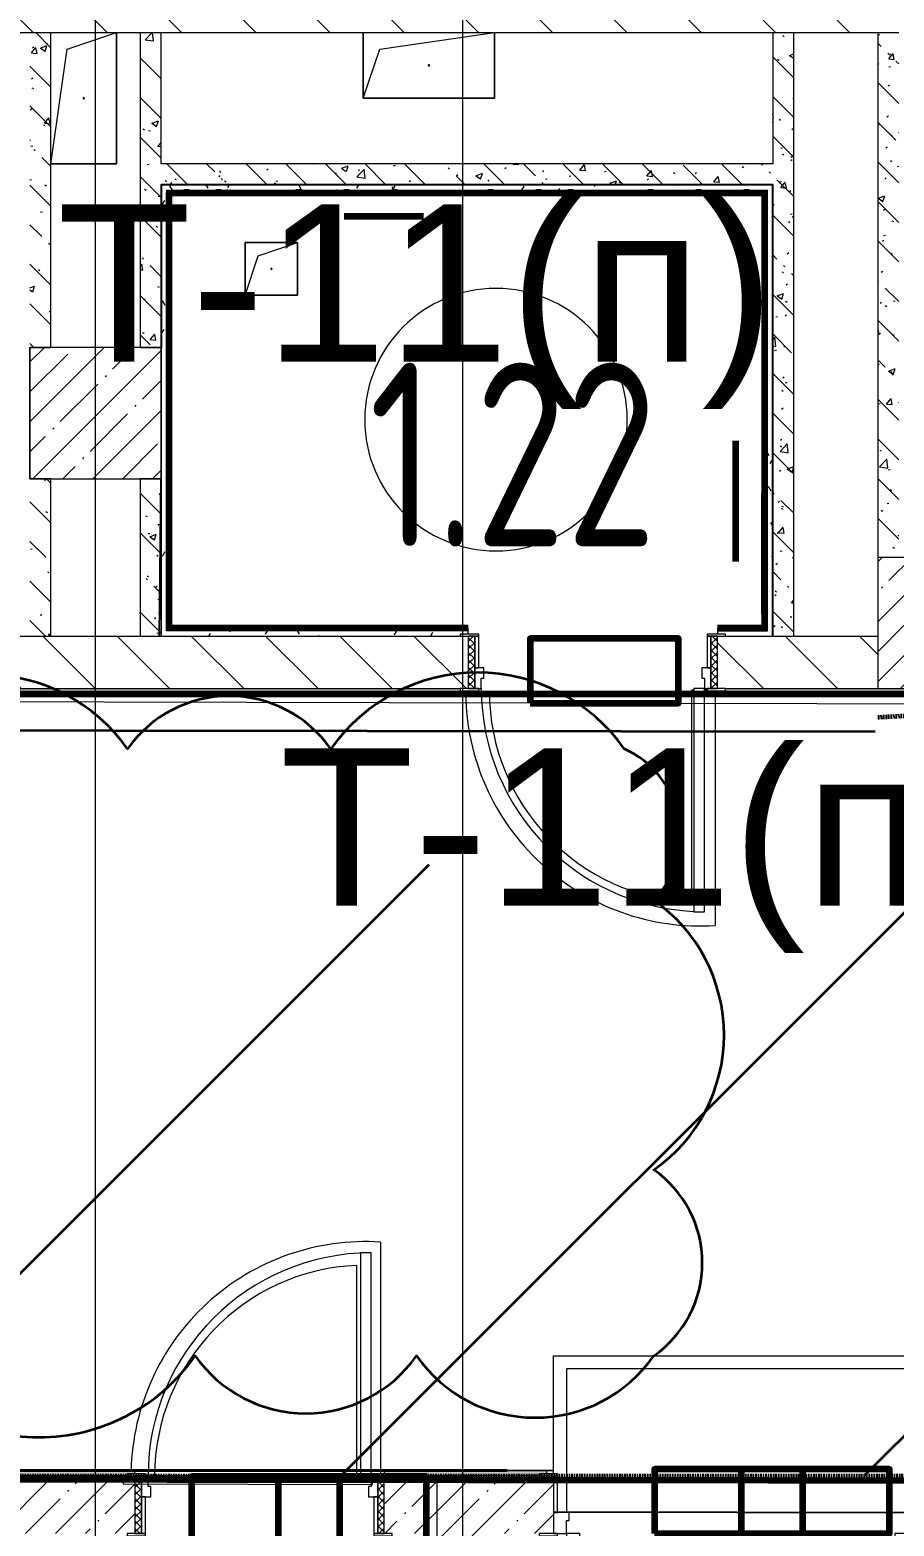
# Model space of a CAD drawing. Header units: millimetres. Extents: x -249154 to 415037, y -45458 to 354837.
# Drawn here: x 70375 to 73667, y 7573 to 13274 of the extents above; entities that cross this region are included whole.
import ezdxf

# ---------------------------------------------------------------- set-up
doc = ezdxf.new("R2010")
doc.units = ezdxf.units.MM
doc.linetypes.add('200_ШТРИХ__ш1_п0_6_', pattern=[320, 200, -120])
for name, color, linetype, lineweight in [('0) НЗ Ремонт штукатурка', 6, 'Continuous', 60), ('1) FK13', 152, 'Continuous', 40), ('2)1 штукатурка', 4, 'Continuous', 35), ('3.3) Шпаклевка баз. фин. WD5-13', 160, 'Continuous', 140), ('3.4) Шп. баз 4 в 525 поз 4838м2', 160, 'Continuous', 140), ('3.4) Шп. фин 4 в 529 поз 11227м2', 6, 'Continuous', 140), ('4) демонтаж НЗ №2', 1, 'Continuous', 35), ('4.1) Дм уборка мусора НЗ 2', 20, 'Continuous', 35), ('4.4) РВР ремонт Штукатурки', 160, 'зигзаг', 35), ('501 заделка отвертсии ком', 5, 'Continuous', 158), ('666 покраска FK1', 211, 'Continuous', 60), ('818 плитка FK12', 142, 'Continuous', 158), ('923 Люки', 170, 'Continuous', 120), ('A-AREA-BNDY', 7, 'Continuous', 5), ('A-AREA-IDEN', 7, 'Continuous', 9), ('A-DOOR-2', 7, 'Continuous', 5), ('A-DOOR-FRAM-2', 7, 'Continuous', 5), ('A-FLOR', 7, 'Continuous', 9), ('A-GENM', 7, 'Continuous', 9), ('A-WALL', 7, 'Continuous', 5), ('I-WALL', 7, 'Continuous', 5), ('S-COLS', 7, 'Continuous', 9), ('S-COLS-1', 7, 'Continuous', 5), ('Оси', 7, 'Continuous', 9)]:
    doc.layers.add(name, color=color, linetype=linetype, lineweight=lineweight)
for name, color, linetype, lineweight, true_color in [('A-DOOR-1', 7, 'Continuous', 5, 0xc0c0c0), ('A-DOOR-FRAM-1', 7, 'Continuous', 5, 0xc0c0c0), ('A-WALL-1', 9, 'Continuous', 5, 0x808080), ('A-WALL-FNSH-1', 9, 'Continuous', 5, 0x808080)]:
    doc.layers.add(name, color=color, linetype=linetype, lineweight=lineweight, true_color=true_color)
doc.styles.get("Standard").update_dxf_attribs({"font": 'arial.ttf'})
doc.styles.add('СПДС', font='ГОСТ тип А.ttf', dxfattribs={"width": 0.9})
doc.linetypes.add('зигзаг', pattern='A,0.00254,-5.08,[131,ltypeshp.shx,S=5.08,R=0,X=-5.08,Y=0],-10.16,[131,ltypeshp.shx,S=5.08,R=180,X=5.08,Y=0],-5.08', length=20.32254)
pattern_1 = [(45, (64.7, -136.06), (-114.04925, 114.04925), []), (45, (178.75, -136.06), (-114.04925, 114.04925), [201.612, -40.322, 6.706, -33.617])]
pattern_2 = [(135, (64.7, -136.06), (-150.8683, -150.8683), [213.36, -35.56, 7.112, -35.56]), (135, (64.7, 14.71), (-150.8683, -150.8683), []), (50, (64.7, -136.06), (255.05767, -22.3145), [26.67, -293.37]), (355, (64.7, -136.06), (-49.3404, 267.4791), [21.336, -234.696]), (100.451, (85.96, -137.92), (205.7195, 245.1636), [22.666, -249.326]), (46.184, (64.7, -64.94), (379.511, -58.86), [40.005, -440.055]), (96.636, (96.33, -69.85), (332.3634, 346.3991), [33.999, -373.989]), (351.184, (64.7, -64.94), (332.3669, 346.3953), [32.004, -352.044]), (21, (100.26, -82.72), (212.2602, -143.1711), [26.67, -293.37]), (326, (100.26, -82.72), (86.5224, 257.8632), [21.336, -234.696]), (71.451, (117.95, -94.65), (298.78395, 114.6901), [22.666, -249.326]), (37.5, (64.7, -136.06), (4.32385, 118.37751), [6.706, -225.146, 6.706, -231.546, -235.585]), (37.5, (64.7, -136.06), (4.32385, 118.37751), [-470.103, 6.706, -228.879]), (7.5, (64.7, -136.06), (93.54758, 140.2533), [6.706, -129.134, 6.706, -219.812, -89.789]), (7.5, (64.7, -136.06), (93.54758, 140.2533), [-362.356, 6.706, -83.083]), (327.5, (-14.6, -136.06), (189.82734, -8.02019), [6.706, -82.194, 6.706, -270.662, -368.046]), (327.5, (-14.6, -136.06), (189.82734, -8.02019), [-366.268, 6.706, -361.34]), (317.5, (-50.16, -136.06), (207.38114, 35.59764), [6.706, -108.864, 6.706, -177.495, -261.366]), (317.5, (-50.16, -136.06), (207.38114, 35.59764), [-299.771, 6.706, -254.66])]
pattern_3 = [(135, (64.7, -136.06), (-141.42136, -141.42136), [])]
pattern_4 = [(0, (64.7, -136.06), (243.84, 60.96), [20.117, -162.763, 20.117, -162.763, -975.36]), (0, (64.7, -136.06), (243.84, 60.96), [-365.76, 20.117, -345.643, 20.117, -162.763, -426.72]), (0, (64.7, -136.06), (243.84, 60.96), [-914.4, 20.117, -101.803, 20.117, -284.683]), (120, (156.14, -105.58), (-174.71291, 180.691634), [20.117, -162.763, 20.117, -162.763, -975.36]), (120, (156.14, -105.58), (-174.71291, 180.691634), [-365.76, 20.117, -345.643, 20.117, -162.763, -426.72]), (120, (156.14, -105.58), (-174.71291, 180.691634), [-914.4, 20.117, -101.803, 20.117, -284.683]), (240, (186.62, 16.34), (-69.12709, -241.651634), [20.117, -162.763, 20.117, -162.763, -975.36]), (240, (186.62, 16.34), (-69.12709, -241.651634), [-365.76, 20.117, -345.643, 20.117, -162.763, -426.72]), (240, (186.62, 16.34), (-69.12709, -241.651634), [-914.4, 20.117, -101.803, 20.117, -284.683])]

# ---------------------------------------------------------------- blocks, each defined once
blk = doc.blocks.new('BSC_Колонна _Прямоугольная - 500х500-V56-Объем проектирования 1 этажа')
at = {"layer": 'S-COLS-1'}
h = blk.add_hatch(dxfattribs=at)
h.set_pattern_fill('FP_83', color=256, style=0, pattern_type=2)
h.set_pattern_definition([(45, (-73790, -11150), (-114.04925, 114.04925), []), (45, (-73675.95, -11150), (-114.04925, 114.04925), [201.613, -40.323, 6.706, -33.617])])
h.paths.add_polyline_path([(250, -250), (250, 250), (-250, 250), (-250, -250), (157.5, -250)])
for p, q in [((250, 250), (-250, 250)), ((-250, 250), (-250, -250)), ((250, -250), (250, 250)), ((-250, -250), (250, -250))]:
    blk.add_line(p, q, dxfattribs=at)
blk = doc.blocks.new('110_Дверь_СКБ_1Ст_Внутренняя1 - Д-17д _Д-9_ 950x2100h_ПУИ_ С_У персонала-24300662-Объем проектирования 1 этажа')
at = {"layer": 'A-DOOR-2'}
h = blk.add_hatch(dxfattribs=at)
h.set_pattern_fill('FP_33', color=256, style=0, pattern_type=2)
h.set_pattern_definition([(135, (1826.41, 164.685), (-14.14214, -14.14214), []), (225, (1826.41, 164.685), (14.14214, -14.14214), [])])
h.paths.add_polyline_path([(487.5, 100), (462.5, 99.8), (462.5, -100), (487.5, -100)])
at = {"layer": 'A-DOOR-FRAM-2'}
h = blk.add_hatch(dxfattribs=at)
h.set_pattern_fill('FP_34', color=256, style=0, pattern_type=2)
h.set_pattern_definition([(45, (-296.384, 164.685), (-14.1421, 14.1421), []), (135, (-296.384, 164.685), (-14.1421, -14.1421), [])])
h.paths.add_polyline_path([(-462.5, 100), (-462.5, -100), (-437.5, -100), (-437.6, 100), (-448.6, 100)])
at = {"layer": 'A-DOOR-1'}
for p, q in [((-412.5, 950), (-412.5, 100)), ((-372.5, 950), (-412.5, 950)), ((-372.5, 100), (-372.5, 950)), ((-412.5, 100), (-372.5, 100))]:
    blk.add_line(p, q, dxfattribs=at)
blk.add_arc((-412.5, 100), 850, 360, 90, dxfattribs=at)
at = {"layer": 'A-DOOR-FRAM-1'}
for p, q in [((-422.5, 108), (-492.5, 108)), ((-492.5, 108), (-492.5, 100)), ((-492.5, 100), (-422.5, 100)), ((-437.5, 100), (-462.5, 100)), ((-462.5, 100), (-462.5, -100)), ((-412.5, 100), (-437.5, 100)), ((-437.5, 100), (-437.5, 20)), ((-437.5, -100), (-437.5, 100)), ((-422.5, 100), (-437.5, 100)), ((-437.5, 100), (-437.5, 99)), ((-437.5, 99), (-422.5, 99)), ((-422.5, 100), (-422.5, 108)), ((-422.5, 99), (-422.5, 100)), ((-412.5, 60), (-412.5, 100)), ((-402.5, 60), (-412.5, 60)), ((-402.5, 20), (-402.5, 60)), ((437.5, 60), (427.5, 60)), ((427.5, 60), (427.5, 20)), ((437.5, 100), (437.5, 60)), ((462.5, 100), (437.5, 100)), ((517.5, 108), (447.5, 108)), ((447.5, 108), (447.5, 100)), ((462.5, 100), (447.5, 100)), ((447.5, 100), (447.5, 99)), ((447.5, 100), (517.5, 100)), ((447.5, 99), (462.5, 99)), ((462.5, 20), (462.5, 100)), ((487.5, 100), (462.5, 100)), ((462.5, 100), (462.5, -100)), ((462.5, 99), (462.5, 100)), ((487.5, -100), (487.5, 100)), ((517.5, 100), (517.5, 108)), ((-437.5, 20), (-402.5, 20)), ((-422.5, 20), (-437.5, 20)), ((-437.5, 20), (-437.5, -100)), ((-422.5, -100), (-422.5, 20)), ((427.5, 20), (462.5, 20)), ((462.5, 20), (447.5, 20)), ((447.5, 20), (447.5, -100)), ((462.5, -100), (462.5, 20)), ((-422.5, -100), (-492.5, -100)), ((-492.5, -100), (-492.5, -108)), ((-492.5, -108), (-422.5, -108)), ((-462.5, -100), (-437.5, -100)), ((-437.5, -100), (-422.5, -100)), ((-422.5, -108), (-422.5, -100)), ((447.5, -100), (462.5, -100)), ((517.5, -100), (447.5, -100)), ((447.5, -100), (447.5, -108)), ((447.5, -108), (517.5, -108)), ((462.5, -100), (487.5, -100)), ((517.5, -108), (517.5, -100))]:
    blk.add_line(p, q, dxfattribs=at)
blk = doc.blocks.new('110_Дверь_СКБ_2Ст - Д-1_л_Лестничная клетка EIS60 2-32142534-Объем проектирования 1 этажа')
at = {"layer": 'A-DOOR-1'}
for p, q in [((662.5, 1010), (612.5, 1010)), ((612.5, 1010), (612.5, 110)), ((662.5, 110), (662.5, 1010)), ((-637.5, 510), (-637.5, 110)), ((-587.5, 510), (-637.5, 510)), ((-587.5, 110), (-587.5, 510)), ((-637.5, 110), (-587.5, 110)), ((612.5, 110), (662.5, 110))]:
    blk.add_line(p, q, dxfattribs=at)
for centre, radius, start, end in [((662.5, 110), 900, 90, 180), ((-637.5, 110), 400, 360, 90)]:
    blk.add_arc(centre, radius, start, end, dxfattribs=at)
at = {"layer": 'A-DOOR-FRAM-1'}
for p, q in [((-672.5, 118), (-742.5, 118)), ((-742.5, 118), (-742.5, 110)), ((-672.5, 110), (-672.5, 118)), ((767.5, 118), (697.5, 118)), ((697.5, 118), (697.5, 110)), ((767.5, 110), (767.5, 118)), ((-742.5, 110), (-672.5, 110)), ((-637.5, 110), (-687.5, 110)), ((-687.5, 110), (-687.5, 30)), ((-637.5, 60), (-637.5, 110)), ((-627.5, 60), (-637.5, 60)), ((-627.5, 30), (-627.5, 60)), ((662.5, 60), (652.5, 60)), ((652.5, 60), (652.5, 30)), ((662.5, 110), (662.5, 60)), ((712.5, 110), (662.5, 110)), ((697.5, 110), (767.5, 110)), ((712.5, 30), (712.5, 110)), ((-687.5, 30), (-627.5, 30)), ((-672.5, 30), (-687.5, 30)), ((-687.5, 30), (-687.5, -110)), ((-672.5, -110), (-672.5, 30)), ((652.5, 30), (712.5, 30)), ((712.5, 30), (697.5, 30)), ((697.5, 30), (697.5, -110)), ((712.5, -110), (712.5, 30)), ((-672.5, -110), (-742.5, -110)), ((-742.5, -110), (-742.5, -118)), ((-687.5, -110), (-672.5, -110)), ((-672.5, -118), (-672.5, -110)), ((697.5, -110), (712.5, -110)), ((767.5, -110), (697.5, -110)), ((697.5, -110), (697.5, -118)), ((767.5, -118), (767.5, -110)), ((-742.5, -118), (-672.5, -118)), ((697.5, -118), (767.5, -118))]:
    blk.add_line(p, q, dxfattribs=at)
blk = doc.blocks.new('110_Дверь_СКБ_1Ст_Внутренняя1 - Д-7_л__950x2100h_Туалет-21784696-Объем проектирования 1 этажа')
at = {"layer": 'A-DOOR-2'}
h = blk.add_hatch(dxfattribs=at)
h.set_pattern_fill('FP_88', color=256, style=0, pattern_type=2)
h.set_pattern_definition([(135, (1826.41, 174.685), (-14.14214, -14.14214), []), (225, (1826.41, 174.685), (14.14214, -14.14214), [])])
h.paths.add_polyline_path([(462.5, -110), (487.5, -110), (487.5, 110), (462.5, 110), (462.5, 0)])
at = {"layer": 'A-DOOR-FRAM-2'}
h = blk.add_hatch(dxfattribs=at)
h.set_pattern_fill('FP_89', color=256, style=0, pattern_type=2)
h.set_pattern_definition([(45, (-296.384, 174.685), (-14.1421, 14.1421), []), (135, (-296.384, 174.685), (-14.1421, -14.1421), [])])
h.paths.add_polyline_path([(-437.5, -110), (-437.5, 110), (-462.5, 108), (-462.5, -110)])
at = {"layer": 'A-DOOR-1'}
for p, q in [((437.5, 960), (397.5, 960)), ((397.5, 960), (397.5, 110)), ((437.5, 110), (437.5, 960)), ((397.5, 110), (437.5, 110))]:
    blk.add_line(p, q, dxfattribs=at)
blk.add_arc((437.5, 110), 850, 90, 180, dxfattribs=at)
at = {"layer": 'A-DOOR-FRAM-1'}
for p, q in [((-422.5, 118), (-492.5, 118)), ((-492.5, 118), (-492.5, 110)), ((-422.5, 110), (-422.5, 118)), ((517.5, 118), (447.5, 118)), ((447.5, 118), (447.5, 110)), ((517.5, 110), (517.5, 118)), ((-492.5, 110), (-422.5, 110)), ((-437.5, 110), (-462.5, 110)), ((-462.5, 110), (-462.5, -110)), ((-412.5, 110), (-437.5, 110)), ((-437.5, 110), (-437.5, 30)), ((-437.5, -110), (-437.5, 110)), ((-422.5, 110), (-437.5, 110)), ((-437.5, 110), (-437.5, 109)), ((-437.5, 109), (-422.5, 109)), ((-422.5, 109), (-422.5, 110)), ((-412.5, 70), (-412.5, 110)), ((-402.5, 70), (-412.5, 70)), ((-402.5, 30), (-402.5, 70)), ((437.5, 70), (427.5, 70)), ((427.5, 70), (427.5, 30)), ((437.5, 110), (437.5, 70)), ((462.5, 110), (437.5, 110)), ((462.5, 110), (447.5, 110)), ((447.5, 110), (447.5, 109)), ((447.5, 110), (517.5, 110)), ((447.5, 109), (462.5, 109)), ((462.5, 30), (462.5, 110)), ((487.5, 110), (462.5, 110)), ((462.5, 110), (462.5, -110)), ((462.5, 109), (462.5, 110)), ((487.5, -110), (487.5, 110)), ((-437.5, 30), (-402.5, 30)), ((-422.5, 30), (-437.5, 30)), ((-437.5, 30), (-437.5, -110)), ((-422.5, -110), (-422.5, 30)), ((427.5, 30), (462.5, 30)), ((462.5, 30), (447.5, 30)), ((447.5, 30), (447.5, -110)), ((462.5, -110), (462.5, 30)), ((-422.5, -110), (-492.5, -110)), ((-492.5, -110), (-492.5, -118)), ((-462.5, -110), (-437.5, -110)), ((-437.5, -110), (-422.5, -110)), ((-422.5, -118), (-422.5, -110)), ((447.5, -110), (462.5, -110)), ((517.5, -110), (447.5, -110)), ((447.5, -110), (447.5, -118)), ((462.5, -110), (487.5, -110)), ((517.5, -118), (517.5, -110)), ((-492.5, -118), (-422.5, -118)), ((447.5, -118), (517.5, -118))]:
    blk.add_line(p, q, dxfattribs=at)
blk = doc.blocks.new('GM_Отверстие прямоугольное _в плите_ - Отверстие-V120-Объем проектирования 1 этажа')
at = {"layer": 'A-GENM'}
for p, q in [((-250, -125), (-250, 125)), ((-250, 125), (-250, -125)), ((-187.5, 62.5), (250, 125)), ((250, 125), (250, -125)), ((250, -125), (250, 125)), ((-250, -125), (-187.5, 62.5)), ((250, -125), (-250, -125)), ((-250, -125), (250, -125))]:
    blk.add_line(p, q, dxfattribs=at)
for start, end in [(360, 180), (180, 360)]:
    blk.add_arc((0, 0), 2.5, start, end, dxfattribs=at)
blk = doc.blocks.new('GM_Отверстие прямоугольное _в плите_ - Отверстие-V116-Объем проектирования 1 этажа')
at = {"layer": 'A-GENM'}
for p, q in [((-100, -100), (-100, 100)), ((-100, 100), (100, 100)), ((100, 100), (-100, 100)), ((-100, 100), (-100, -100)), ((-50, 50), (100, 100)), ((100, 100), (100, -100)), ((100, -100), (100, 100)), ((-100, -100), (-50, 50)), ((100, -100), (-100, -100)), ((-100, -100), (100, -100))]:
    blk.add_line(p, q, dxfattribs=at)
for start, end in [(360, 180), (180, 360)]:
    blk.add_arc((0, 0), 2.5, start, end, dxfattribs=at)
blk = doc.blocks.new('GM_Отверстие прямоугольное _в плите_ - Отверстие-V121-Объем проектирования 1 этажа')
at = {"layer": 'A-GENM'}
for p, q in [((-62.5, 187.5), (125, 250)), ((125, 250), (125, -250)), ((125, -250), (125, 250)), ((-125, -250), (-62.5, 187.5)), ((125, -250), (-125, -250)), ((-125, -250), (125, -250))]:
    blk.add_line(p, q, dxfattribs=at)
for start, end in [(360, 180), (180, 360)]:
    blk.add_arc((0, 0), 2.5, start, end, dxfattribs=at)
blk = doc.blocks.new('Марка_Помещения - Номер-25198446-Объем проектирования 1 этажа')
at = {"layer": 'A-AREA-IDEN'}
for start, end in [(360, 180), (180, 360)]:
    blk.add_arc((0, 0), 2.5, start, end, dxfattribs=at)

msp = doc.modelspace()

# ---------------------------------------------------------------- hatches: boundary and pattern name
at = {"layer": '4.1) Дм уборка мусора НЗ 2'}
h = msp.add_hatch(dxfattribs=at)
h.set_pattern_fill('ANSI31', color=1, scale=444)
h.paths.add_polyline_path([(75478.4, 10093.9), (42464.7, 10093.9), (42464.7, 10073.9), (38785.8, 10093.9), (38825.7, 7783.9), (56871.1, 7763.9), (75478.4, 7763.9)])
at = {"layer": 'I-WALL'}
h = msp.add_hatch(dxfattribs=at)
h.set_pattern_fill('FP_23', color=256, style=0, pattern_type=2)
h.set_pattern_definition(pattern_3)
h.paths.add_polyline_path([(77344.5, 13263.9), (84764.7, 13263.9), (84764.7, 13463.9), (68714.7, 13463.9), (68714.7, 13263.9), (77286.3, 13263.9)])
h = msp.add_hatch(dxfattribs=at)
h.set_pattern_fill('FP_41', color=256, style=0, pattern_type=2)
h.set_pattern_definition(pattern_2)
h.paths.add_polyline_path([(70374.5, 10963.9), (70454.5, 10963.9), (70454.5, 11563.9), (70374.7, 11563.9), (70374.7, 12063.9), (70454.5, 12063.9), (70454.5, 13263.9), (70374.5, 13263.9), (70374.5, 10983.9)])
h = msp.add_hatch(dxfattribs=at)
h.set_pattern_fill('FP_41', color=256, style=0, pattern_type=2)
h.set_pattern_definition(pattern_2)
h.paths.add_polyline_path([(70874.7, 10963.9), (70874.7, 11563.9), (70794.7, 11563.9), (70794.7, 10963.9)])
h.paths.add_polyline_path([(70794.7, 12063.9), (70874.7, 12063.9), (70874.7, 13263.9), (70794.7, 13263.9), (70794.7, 12576.4)])
h = msp.add_hatch(dxfattribs=at)
h.set_pattern_fill('FP_41', color=256, style=0, pattern_type=2)
h.set_pattern_definition(pattern_2)
h.paths.add_polyline_path([(73284.7, 10963.9), (73284.7, 13263.9), (73204.7, 13263.9), (73204.7, 10963.9)])
h = msp.add_hatch(dxfattribs=at)
h.set_pattern_fill('FP_41', color=256, style=0, pattern_type=2)
h.set_pattern_definition(pattern_2)
h.paths.add_polyline_path([(73639, 11263.9), (73684.7, 11263.9), (73684.7, 13263.9), (73604.7, 13263.9), (73604.7, 11263.9), (73634.7, 11263.9)])
h = msp.add_hatch(dxfattribs=at)
h.set_pattern_fill('FP_41', color=256, style=0, pattern_type=2)
h.set_pattern_definition(pattern_2)
h.paths.add_polyline_path([(73204.7, 12683.9), (73204.7, 12763.9), (70874.7, 12763.9), (70874.7, 12683.9), (73187, 12683.9)])
h = msp.add_hatch(dxfattribs=at)
h.set_pattern_fill('FP_191', color=256, style=0, pattern_type=2)
h.set_pattern_definition(pattern_4)
h.paths.add_polyline_path([(70894.7, 10983.9), (70894.7, 12683.9), (70874.7, 12683.9), (70874.7, 10983.9)])
h = msp.add_hatch(dxfattribs=at)
h.set_pattern_fill('FP_191', color=256, style=0, pattern_type=2)
h.set_pattern_definition(pattern_4)
h.paths.add_polyline_path([(73184.8, 12663.9), (73204.7, 12663.9), (73204.7, 12683.9), (70894.7, 12683.9), (70894.8, 12663.9), (73184.7, 12663.9)])
h = msp.add_hatch(dxfattribs=at)
h.set_pattern_fill('FP_191', color=256, style=0, pattern_type=2)
h.set_pattern_definition(pattern_4)
h.paths.add_polyline_path([(73204.7, 10963.9), (73204.7, 12663.9), (73184.7, 12663.9), (73184.7, 10963.9)])
h = msp.add_hatch(dxfattribs=at)
h.set_pattern_fill('FP_23', color=256, style=0, pattern_type=2)
h.set_pattern_definition(pattern_3)
h.paths.add_polyline_path([(73024.5, 10763.9), (73604.7, 10763.9), (73604.7, 10963.9), (72994.5, 10963.9), (72994.5, 10763.9)])
h.paths.add_polyline_path([(69683.5, 10763.9), (72044.5, 10763.9), (72044.5, 10963.9), (69683.5, 10963.9)])
h.paths.add_polyline_path([(66824.7, 10763.9), (68733.5, 10763.9), (68733.5, 10963.9), (66824.7, 10963.9)])
h.paths.add_polyline_path([(65759.9, 10763.9), (66624.7, 10763.9), (66624.7, 10963.9), (62224.7, 10963.9), (62224.7, 10763.9), (63696.9, 10763.9)])
h = msp.add_hatch(dxfattribs=at)
h.set_pattern_fill('FP_191', color=256, style=0, pattern_type=2)
h.set_pattern_definition(pattern_4)
h.paths.add_polyline_path([(73184.7, 10963.9), (73184.6, 10983.9), (72994.5, 10983.9), (72994.5, 10971.9), (73024.5, 10971.9), (73024.5, 10963.9), (73184.3, 10963.9)])
h.paths.add_polyline_path([(70894.7, 10963.9), (72014.5, 10964.5), (72014.5, 10971.9), (72044.5, 10971.9), (72044.5, 10983.9), (70874.7, 10983.7), (70874.7, 10963.9)])
h = msp.add_hatch(dxfattribs=at)
h.set_pattern_fill('FP_191', color=256, style=0, pattern_type=2)
h.set_pattern_definition(pattern_4)
h.paths.add_polyline_path([(75043.7, 10743.9), (75534.7, 10743.9), (75534.7, 10763.9), (73024.5, 10763.7), (73024.5, 10755.9), (72994.5, 10755.9), (72994.5, 10743.9), (74124.7, 10743.9)])
h.paths.add_polyline_path([(62024.7, 10743.9), (62024.7, 10763.9), (62004.7, 10763.9), (62004.7, 10743.9)])
h.paths.add_polyline_path([(62224.7, 10743.9), (68733.5, 10743.9), (68733.5, 10755.9), (68703.5, 10755.9), (68703.5, 10763.9), (62224.7, 10763.9)])
h.paths.add_polyline_path([(72044.5, 10743.9), (72044.5, 10755.9), (72014.5, 10755.9), (72014.5, 10763.9), (69713.5, 10763.9), (69713.5, 10755.9), (69683.5, 10755.9), (69683.5, 10743.9), (72014.5, 10743.9)])
h = msp.add_hatch(dxfattribs=at)
h.set_pattern_fill('FP_191', color=256, style=0, pattern_type=2)
h.set_pattern_definition(pattern_4)
h.paths.add_polyline_path([(75027.2, 7763.9), (75524.7, 7763.9), (75523.7, 7783.9), (73794.7, 7783.9), (73794.7, 7771.9), (73824.7, 7771.9), (73824.7, 7763.9), (74012.2, 7763.9)])
h.paths.add_polyline_path([(72189.1, 7763.9), (72314.7, 7763.9), (72314.7, 7771.9), (72344.7, 7771.9), (72344.7, 7783.9), (71724.7, 7783.9), (71724.7, 7771.9), (71754.7, 7771.9), (71754.7, 7763.9), (72144.7, 7763.9)])
h.paths.add_polyline_path([(70384.7, 7763.9), (70744.7, 7763.9), (70744.7, 7771.9), (70774.7, 7771.9), (70774.7, 7783.9), (69424.7, 7783.9), (69424.7, 7771.9), (69454.7, 7771.9), (69454.7, 7763.9), (70084.7, 7763.9)])
h.paths.add_polyline_path([(67899.7, 7763.9), (68294.7, 7763.9), (68294.7, 7771.9), (68324.7, 7771.9), (68324.7, 7783.9), (66924.7, 7783.9), (66924.7, 7771.9), (66954.7, 7771.9), (66954.7, 7763.9), (67823, 7763.9)])
h.paths.add_polyline_path([(60674.7, 7763.9), (65944.7, 7763.9), (65944.7, 7771.9), (65974.7, 7771.9), (65974.7, 7783.9), (60674.7, 7783.9)])
h.paths.add_polyline_path([(57507.7, 7763.9), (58174.7, 7763.9), (58174.7, 7783.9), (50774.7, 7783.9), (50774.7, 7763.9), (57244.7, 7763.9)])
h.paths.add_polyline_path([(47974.7, 7763.9), (48274.7, 7763.9), (48274.7, 7783.9), (41904.7, 7783.9), (41904.7, 7763.9), (47474.7, 7763.9)])
h.paths.add_polyline_path([(39104.7, 7763.9), (39404.7, 7763.9), (39404.7, 7783.9), (38825.7, 7783.9), (38824.7, 7763.9), (38940.1, 7763.9)])
h = msp.add_hatch(dxfattribs=at)
h.set_pattern_fill('FP_1', color=256, style=0, pattern_type=2)
h.set_pattern_definition(pattern_1)
h.paths.add_polyline_path([(71754.7, 7543.9), (71924.7, 7543.9), (71924.7, 7763.9), (71724.7, 7763.9), (71724.7, 7543.9)])
h.paths.add_polyline_path([(70384.7, 7543.9), (70774.7, 7543.9), (70774.7, 7763.9), (69424.7, 7763.9), (69424.7, 7543.9), (70084.7, 7543.9)])
h.paths.add_polyline_path([(68294.7, 7543.9), (68324.7, 7543.9), (68324.7, 7763.9), (66924.7, 7763.9), (66924.7, 7543.9), (68175, 7543.9)])
h = msp.add_hatch(dxfattribs=at)
h.set_pattern_fill('FP_1', color=256, style=0, pattern_type=2)
h.set_pattern_definition(pattern_1)
h.paths.add_polyline_path([(71924.7, -236.1), (72144.7, -236.1), (72144.7, 7763.9), (71924.7, 7763.9), (71924.7, -199.3)])
h = msp.add_hatch(dxfattribs=at)
h.set_pattern_fill('FP_1', color=256, style=0, pattern_type=2)
h.set_pattern_definition(pattern_1)
h.paths.add_polyline_path([(73794.7, 7543.9), (75764.7, 7543.9), (75764.7, 7763.9), (73769.7, 7763.9), (73769.7, 7543.9)])
h.paths.add_polyline_path([(72344.7, 7543.9), (72369.7, 7543.9), (72369.7, 7763.9), (72144.7, 7763.9), (72144.7, 7543.9), (72314.7, 7543.9)])
at = {"layer": 'S-COLS-1'}
h = msp.add_hatch(dxfattribs=at)
h.set_pattern_fill('FP_1', color=256, style=0, pattern_type=2)
h.set_pattern_definition(pattern_1)
h.paths.add_polyline_path([(70454.5, 11563.9), (70874.7, 11563.9), (70874.7, 12063.9), (70374.7, 12063.9), (70374.7, 11563.9)])

# ---------------------------------------------------------------- linework, layer by layer
for points in [[(73204.7, 10963.9), (73204.7, 12683.9), (70874.7, 12683.9), (70874.7, 12063.9)], [(70867.9, 10964.1), (70874.7, 11563.9)], [(72369.7, 7627.2), (73769.7, 7623.9)]]:
    msp.add_lwpolyline(points)
at = {"layer": '0) НЗ Ремонт штукатурка', "color": 3, "linetype": '200_ШТРИХ__ш1_п0_6_', "ltscale": 0.03}
msp.add_lwpolyline([(60974.7, 7763.9), (75624.7, 7763.9), (75624.7, 10763.9), (73604.7, 10653.9)], dxfattribs=at)
at = {"layer": '1) FK13'}
msp.add_lwpolyline([(65492.5, 7784.9), (72193.6, 7784.9)], dxfattribs=at)
at = {"layer": '2)1 штукатурка'}
for points in [[(75477.4, 7743.3), (38824.7, 7783.9), (38784.8, 10093.9), (42463.7, 10073.9), (42463.7, 10742.9), (45994.7, 10742.9), (45994.7, 11542.9)], [(61964.4, 10743.9), (75533.7, 10743.9), (75477.4, 7763.9)]]:
    msp.add_lwpolyline(points, dxfattribs=at)
at = {"layer": '3.3) Шпаклевка баз. фин. WD5-13', "ltscale": 0.5}
for points in [[(71572.3, 12564.9), (71873.8, 12564.9)], [(73064.9, 11248.4), (73064.9, 11707.8)]]:
    msp.add_lwpolyline(points, dxfattribs=at)
at = {"layer": '3.4) Шп. баз 4 в 525 поз 4838м2'}
msp.add_lwpolyline([(61965.4, 10743.9), (75534.7, 10743.9)], dxfattribs=at)
at = {"layer": '3.4) Шп. фин 4 в 529 поз 11227м2'}
for points in [[(75478.4, 7743.3), (38825.7, 7783.9), (38785.8, 10093.9), (42464.7, 10073.9), (42464.7, 10742.9), (45995.7, 10742.9), (45995.7, 11542.9)], [(61965.4, 10743.9), (75534.7, 10743.9), (75478.4, 7763.9)]]:
    msp.add_lwpolyline(points, dxfattribs=at)
at = {"layer": '4) демонтаж НЗ №2'}
for points in [[(75478.4, 7743.3), (38825.7, 7783.9), (38785.8, 10093.9), (42464.7, 10073.9), (42464.7, 10742.9), (45995.7, 10742.9), (45995.7, 11542.9)], [(61965.4, 10743.9), (75534.7, 10743.9), (75478.4, 7763.9)]]:
    msp.add_lwpolyline(points, dxfattribs=at)
at = {"layer": '4.4) РВР ремонт Штукатурки', "color": 1, "linetype": 'ByBlock'}
msp.add_lwpolyline([(65114, 8221.4, 0.520567), (65937.5, 8221.4, 0.520567), (66713.3, 8221.4, 0.520567), (67640.9, 8221.4, 0.520567), (68645.7, 8221.4, 0.520567), (69812.2, 8221.4, 0.520567), (71004.5, 8221.4, 0.520567), (71847.2, 8221.4, 0.520567), (72752.1, 8221.4, 0.520567), (72752.1, 8930.2, 0.520567), (72752.1, 9957.4, 0.520567), (72638.9, 10534.2, 0.520567), (71521.1, 10534.2, 0.520567), (70746.8, 10534.2, 0.520567), (69660, 10534.2, 0.520567), (68660.5, 10534.2, 0.520567), (67705.3, 10534.2, 0.520567), (66765.4, 10534.2, 0.520567), (65802, 10534.2, 0.520567), (65108.6, 10534.2, 0.520567)], format="xyb", dxfattribs=at)
at = {"layer": '4.4) РВР ремонт Штукатурки', "ltscale": 0.1}
msp.add_lwpolyline([(66818.4, 10609.6), (73595.4, 10600.2)], dxfattribs=at)
at = {"layer": '501 заделка отвертсии ком', "ltscale": 0.5}
for points in [[(72280.1, 10708.8), (72845.4, 10708.8), (72845.4, 10954.7), (72280.1, 10954.7)], [(70990.4, 7515.8), (71555.7, 7515.8), (71555.7, 7761.6), (70990.4, 7761.6)], [(71320.3, 7515.8), (71885.7, 7515.8), (71885.7, 7761.6), (71320.3, 7761.6)], [(72754.4, 7543.9), (73319.7, 7543.9), (73319.7, 7789.8), (72754.4, 7789.8)], [(73084.3, 7543.9), (73649.7, 7543.9), (73649.7, 7789.8), (73084.3, 7789.8)]]:
    msp.add_lwpolyline(points, close=True, dxfattribs=at)
at = {"layer": '666 покраска FK1'}
for points in [[(75478.4, 7743.3), (38825.7, 7783.9), (38785.8, 10093.9), (42464.7, 10073.9), (42464.7, 10742.9), (45995.7, 10742.9), (45995.7, 11542.9)], [(61965.4, 10743.9), (75534.7, 10743.9), (75478.4, 7763.9)]]:
    msp.add_lwpolyline(points, dxfattribs=at)
at = {"layer": '818 плитка FK12'}
msp.add_lwpolyline([(72044.5, 10994.9), (70905.7, 10994.9), (70905.7, 12652.9), (73173.7, 12652.9), (73173.7, 10994.9), (72994.5, 10994.9)], dxfattribs=at)
at = {"layer": '923 Люки', "ltscale": 0.5}
for points in [[(71425.3, 12652.9), (72173.1, 12652.9)], [(73173.7, 11047.2), (73173.7, 11507.7)]]:
    msp.add_lwpolyline(points, dxfattribs=at)
at = {"layer": 'A-AREA-BNDY', "flags": 128}
msp.add_lwpolyline([(65299.4, 7767.2), (65929.4, 7765.7), (65929.3, 7744.7), (66879.3, 7742.5), (66879.4, 7763.5), (68279.4, 7760.2), (68279.3, 7739.2), (69379.3, 7736.6), (69379.4, 7757.6), (70729.4, 7754.5), (70729.3, 7733.5), (71679.3, 7731.2), (71679.4, 7752.2), (72099.4, 7751.2), (75478.4, 7743.3), (75481.7, 9152.3), (75542.7, 9162.2), (75546.3, 10701.2), (61965.3, 10733)], dxfattribs=at)
at = {"layer": 'A-FLOR'}
for p, q in [((72044.5, 10971.9), (72044.5, 10983.9)), ((72904.5, 10743.9), (69683.5, 10743.9)), ((72044.5, 10743.9), (72044.5, 10754.5)), ((72044.5, 10754.5), (72125, 10754.5)), ((72896, 9950.2), (72896, 10759.5)), ((72896, 10759.5), (72904.5, 10759.5)), ((72944.5, 10759.5), (72954.5, 10759.5)), ((72944.5, 10743.9), (72984.3, 10743.9)), ((72986, 10755.9), (72986, 9861.2)), ((75524.7, 10743.9), (72986, 10743.9)), ((72994.5, 10755.9), (72994.5, 10743.9)), ((71710.7, 8655.2), (71710.7, 7771.9)), ((71620.7, 7756.9), (71620.7, 8566.2)), ((72369.6, 8221.4), (73769.6, 8221.4)), ((72369.6, 7771.9), (72369.6, 8221.4)), ((73719.6, 8171.4), (72419.6, 8171.4)), ((72419.6, 8171.4), (72419.6, 7623.9)), ((69374.7, 7783.9), (70774.7, 7783.9)), ((70774.7, 7783.9), (71634.7, 7783.9)), ((70824.7, 7763.9), (70848.1, 7763.9)), ((70849.7, 7761.9), (70824.7, 7761.9)), ((71674.7, 7763.9), (70849.8, 7763.9)), ((71674.7, 7756.9), (71620.7, 7756.9)), ((71674.7, 7783.9), (71724.7, 7783.9)), ((72369.6, 7783.9), (71724.7, 7783.9)), ((72369.7, 7771.9), (72369.7, 7783.9))]:
    msp.add_line(p, q, dxfattribs=at)
for centre, radius, start, end in [((72930, 10754.5), 895, 180.6768, 273.5859), ((72930, 10754.5), 895, 180.6768, 273.5859), ((72930.1, 10754.5), 805, 180, 267.5769), ((72930.1, 10754.5), 805, 180, 267.5769), ((71654.7, 7761.9), 895, 86.4141, 178.5997), ((71654.7, 7761.9), 895, 86.4141, 178.5997), ((71654.7, 7761.9), 805, 92.4231, 180), ((71654.7, 7761.9), 805, 92.4231, 180)]:
    msp.add_arc(centre, radius, start, end, dxfattribs=at)
at = {"layer": 'A-WALL'}
for p, q in [((70894.7, 12663.9), (73184.7, 12663.9)), ((73184.7, 10983.9), (73184.7, 12663.9)), ((70374.7, 11563.9), (70374.7, 12063.9)), ((70374.7, 12063.9), (70454.5, 12063.9)), ((70794.7, 12063.9), (70874.7, 12063.9)), ((70454.5, 11563.9), (70374.7, 11563.9)), ((70874.7, 11563.9), (70794.7, 11563.9)), ((70894.7, 10983.9), (70894.7, 10994.9)), ((72044.5, 10983.9), (70894.7, 10983.9)), ((73173.7, 10983.9), (73184.7, 10983.9)), ((72144.7, 7784.9), (72144.7, 7783.9))]:
    msp.add_line(p, q, dxfattribs=at)
at = {"layer": 'A-WALL-1'}
for p, q in [((68704.7, 13263.9), (73684.7, 13263.9)), ((70454.5, 12063.9), (70454.5, 13263.9)), ((70794.7, 13263.9), (70794.7, 12063.9)), ((70874.7, 12763.9), (70874.7, 13263.9)), ((73204.7, 13263.9), (73204.7, 12763.9)), ((73284.7, 10963.9), (73284.7, 13263.9)), ((73604.7, 13263.9), (73604.7, 11263.9)), ((73204.7, 12763.9), (70874.7, 12763.9)), ((70874.7, 12683.9), (73204.7, 12683.9)), ((70874.7, 12683.9), (70874.7, 10963.9)), ((70894.7, 12663.9), (70894.7, 12663.9)), ((73204.7, 12683.9), (73204.7, 10963.9)), ((70454.5, 10963.9), (70454.5, 11563.9)), ((70794.7, 11563.9), (70794.7, 10963.9)), ((69713.5, 10963.9), (72014.5, 10963.9)), ((72994.5, 10983.9), (72994.5, 10971.9)), ((73024.5, 10963.9), (73604.7, 10963.9)), ((69713.5, 10763.9), (72014.5, 10763.9)), ((72044.5, 10754.5), (72044.5, 10755.9)), ((73024.5, 10763.9), (73604.7, 10763.9)), ((70744.7, 7763.9), (69454.7, 7763.9)), ((69454.7, 7763.9), (70744.7, 7763.9)), ((70774.7, 7771.9), (70774.7, 7783.9)), ((71724.7, 7783.9), (71724.7, 7771.9)), ((72314.7, 7763.9), (71754.7, 7763.9)), ((71754.7, 7763.9), (72314.7, 7763.9)), ((71924.7, 7763.9), (71924.7, -16.1)), ((72344.7, 7771.9), (72344.7, 7783.9))]:
    msp.add_line(p, q, dxfattribs=at)
at = {"layer": 'A-WALL-FNSH-1'}
for p, q in [((70894.7, 12663.9), (70894.7, 10994.9)), ((70905.7, 10983.9), (70905.7, 12663.9)), ((73173.7, 12663.9), (73173.7, 10983.9)), ((70894.7, 12652.9), (73184.7, 12652.9)), ((72044.5, 10994.9), (70894.7, 10994.9)), ((72044.5, 10983.9), (72044.5, 10994.9)), ((73184.7, 10994.9), (72994.5, 10994.9)), ((72994.5, 10994.9), (72994.5, 10983.9)), ((72994.5, 10983.9), (73173.7, 10983.9)), ((69683.5, 10742.9), (72044.5, 10742.9)), ((72044.5, 10742.9), (72044.5, 10743.9)), ((72994.5, 10743.9), (72994.5, 10742.9)), ((72994.5, 10742.9), (75524.2, 10742.9)), ((70774.7, 7784.9), (69424.7, 7784.9)), ((70774.7, 7783.9), (70774.7, 7784.9)), ((72369.7, 7784.9), (71724.7, 7784.9)), ((71724.7, 7784.9), (71724.7, 7783.9)), ((71724.7, 7783.9), (72369.7, 7783.9)), ((72369.7, 7783.9), (72369.7, 7784.9))]:
    msp.add_line(p, q, dxfattribs=at)
at = {"layer": 'S-COLS'}
for p, q in [((70454.5, 12063.9), (70374.7, 12063.9)), ((70374.7, 12063.9), (70374.7, 11563.9)), ((70874.7, 12063.9), (70794.7, 12063.9)), ((70374.7, 11563.9), (70454.5, 11563.9)), ((70794.7, 11563.9), (70874.7, 11563.9))]:
    msp.add_line(p, q, dxfattribs=at)
at = {"layer": 'S-COLS-1'}
for p, q in [((70794.7, 12063.9), (70454.5, 12063.9)), ((70874.7, 11563.9), (70874.7, 12063.9)), ((70454.5, 11563.9), (70794.7, 11563.9))]:
    msp.add_line(p, q, dxfattribs=at)
at = {"layer": 'Оси'}
for points in [[(70624.7, -2042.3), (70624.7, 2957.7), (70624.7, 22262), (70624.7, 27262)], [(72024.7, -2042.3), (72024.7, 2957.7), (72024.7, 22262), (72024.7, 27262)]]:
    msp.add_lwpolyline(points, dxfattribs=at)

# ---------------------------------------------------------------- block references
at = {"layer": 'A-AREA-IDEN', "xscale": 199.9999999999999, "yscale": 199.9999999999999, "zscale": 199.9999999999999}
msp.add_blockref('Марка_Помещения - Номер-25198446-Объем проектирования 1 этажа', (72150.4, 11788.9), dxfattribs=at)
at = {"layer": 'A-DOOR-1', "rotation": 180}
for name, p in [('110_Дверь_СКБ_1Ст_Внутренняя1 - Д-17д _Д-9_ 950x2100h_ПУИ_ С_У персонала-24300662-Объем проектирования 1 этажа', (72532, 10863.9)), ('110_Дверь_СКБ_2Ст - Д-1_л_Лестничная клетка EIS60 2-32142534-Объем проектирования 1 этажа', (73082.2, 7653.9))]:
    msp.add_blockref(name, p, dxfattribs=at)
at = {"layer": 'A-DOOR-1'}
msp.add_blockref('110_Дверь_СКБ_1Ст_Внутренняя1 - Д-7_л__950x2100h_Туалет-21784696-Объем проектирования 1 этажа', (71237.2, 7653.9), dxfattribs=at)
at = {"layer": 'A-GENM'}
for name, p in [('GM_Отверстие прямоугольное _в плите_ - Отверстие-V121-Объем проектирования 1 этажа', (70579.5, 13013.9)), ('GM_Отверстие прямоугольное _в плите_ - Отверстие-V120-Объем проектирования 1 этажа', (71894.7, 13138.9)), ('GM_Отверстие прямоугольное _в плите_ - Отверстие-V116-Объем проектирования 1 этажа', (71294.7, 12363.9))]:
    msp.add_blockref(name, p, dxfattribs=at)
at = {"layer": 'S-COLS'}
msp.add_blockref('BSC_Колонна _Прямоугольная - 500х500-V56-Объем проектирования 1 этажа', (73854.7, 11013.9), dxfattribs=at)

# ---------------------------------------------------------------- texts
at = {"layer": '923 Люки', "char_height": 600, "width": 3064.482, "attachment_point": 1}
for insert in [(70477.6, 12609.7), (71325.8, 10536.8)]:
    msp.add_mtext('T-11(п)', dxfattribs=dict(at, insert=insert))
at = {"layer": 'A-AREA-IDEN', "insert": (71666.7, 12006), "char_height": 700, "width": 1212.151, "attachment_point": 1, "style": 'СПДС'}
msp.add_mtext('1.22', dxfattribs=at)

doc.saveas('drawing.dxf')
